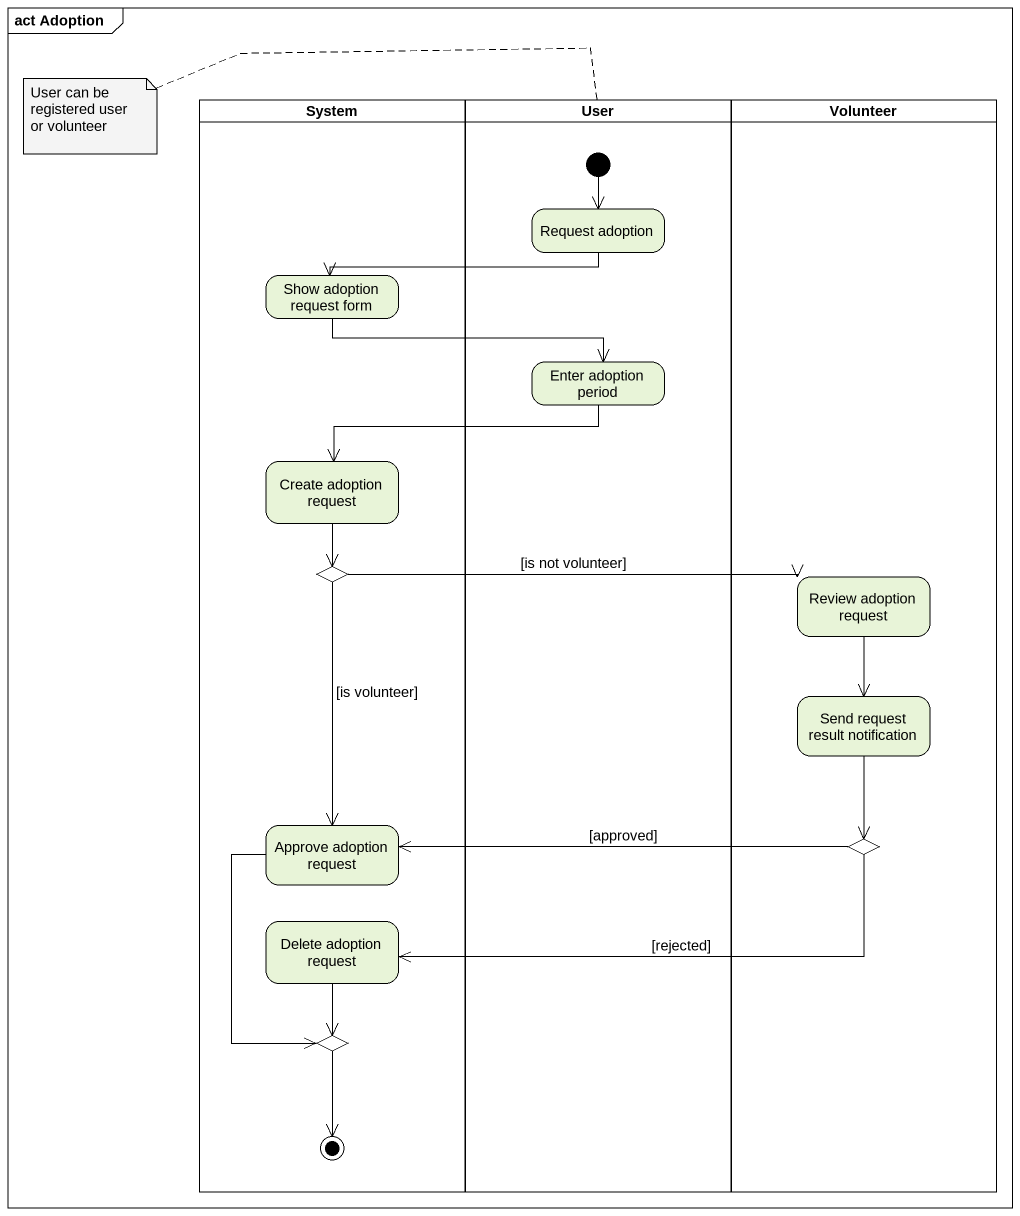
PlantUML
@startuml
mainframe act Adoption
hide empty description
state System <<partition>> {
  state "Show adoption request form" as Show_adoption_request_form
  state "Create adoption request" as Create_adoption_request
  state choice1 <<choice>>
  state "Approve adoption request" as Approve_adoption_request
  state "Delete adoption request" as Delete_adoption_request
  state choice3 <<choice>>
  choice3 --> [*]
}
state User <<partition>> {
  state "Request adoption" as Request_adoption
  state "Enter adoption period" as Enter_adoption_period
  [*] --> Request_adoption
}
state Volunteer <<partition>> {
  state "Review adoption request" as Review_adoption_request
  state "Send request result notification" as Send_request_result
  state choice2 <<choice>>
}
Request_adoption -left-> Show_adoption_request_form
Show_adoption_request_form -right-> Enter_adoption_period
Enter_adoption_period -left-> Create_adoption_request
Create_adoption_request --> choice1
choice1 -right-> Review_adoption_request : [is not volunteer]
choice1 --> Approve_adoption_request : [is volunteer]
Review_adoption_request --> Send_request_result
Send_request_result --> choice2
Approve_adoption_request --> choice3
choice2 -left-> Approve_adoption_request : [approved]
choice2 -left-> Delete_adoption_request : [rejected]
Delete_adoption_request --> choice3
note top of User : User can be registered user or volunteer
@enduml
